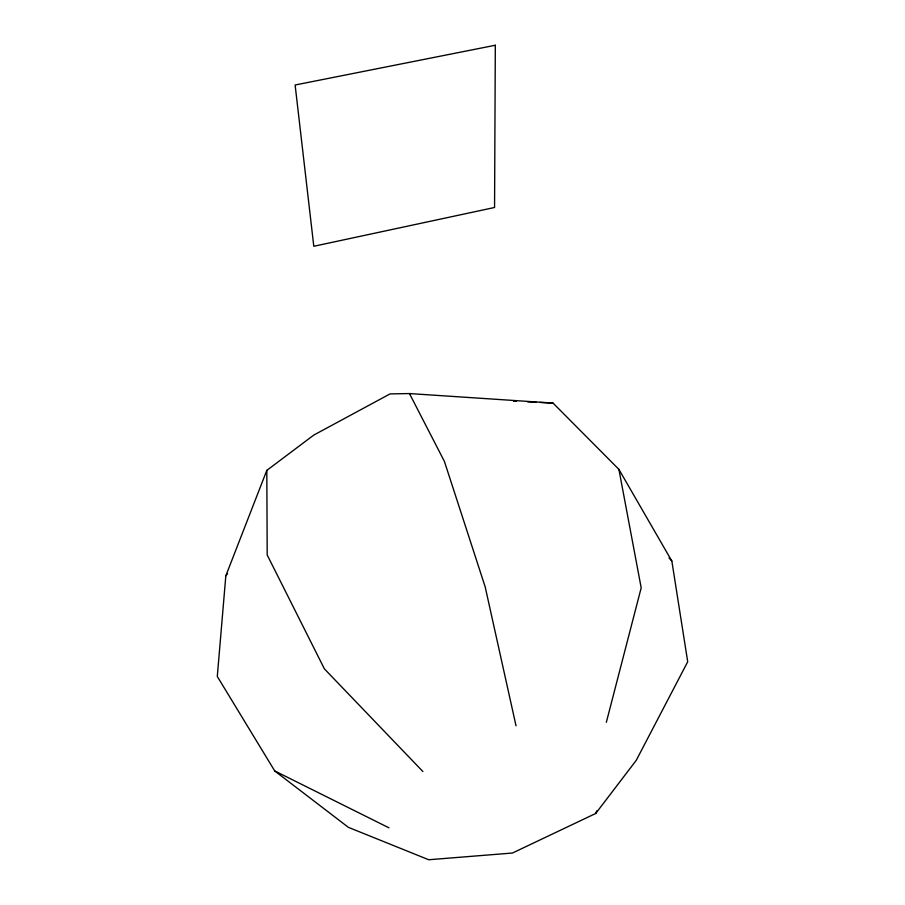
<?xml version="1.0" encoding="UTF-8"?>
<svg xmlns="http://www.w3.org/2000/svg" width="905" height="905" viewBox="0 0 905 905"><rect width="100%" height="100%" fill="white"/><g stroke="black" fill="none" stroke-linecap="round" stroke-linejoin="round"><path stroke-width="1.36" d="M225.831 575.806L217.291 676.442L274.735 770.958L348.391 827.351L428.732 859.75L512.445 853.03L595.716 813.471L636.249 760.336L687.71 661.759L671.838 561.043L618.907 469.378L553.034 403.076L409.467 393.562L390.032 393.913L313.741 435.101L266.805 470.396L225.831 575.806L227.574 573.578M606.339 722.303L641.192 587.82L618.907 469.378M595.716 813.471L596.734 810.88M513.576 401.209L516.393 401.345M527.672 401.877L536.122 402.273M540.353 402.476L553.034 403.076M274.735 770.958L388.969 827.826M422.884 771.524L324.386 668.852L267.201 554.98L266.805 470.396M668.999 557.921L671.838 561.043M409.467 393.562L444.423 461.448L485.193 586.915L516.031 725.833M495.318 45.25L494.56 207.494L313.797 246.273L295.12 85.002L495.318 45.25"/></g></svg>
